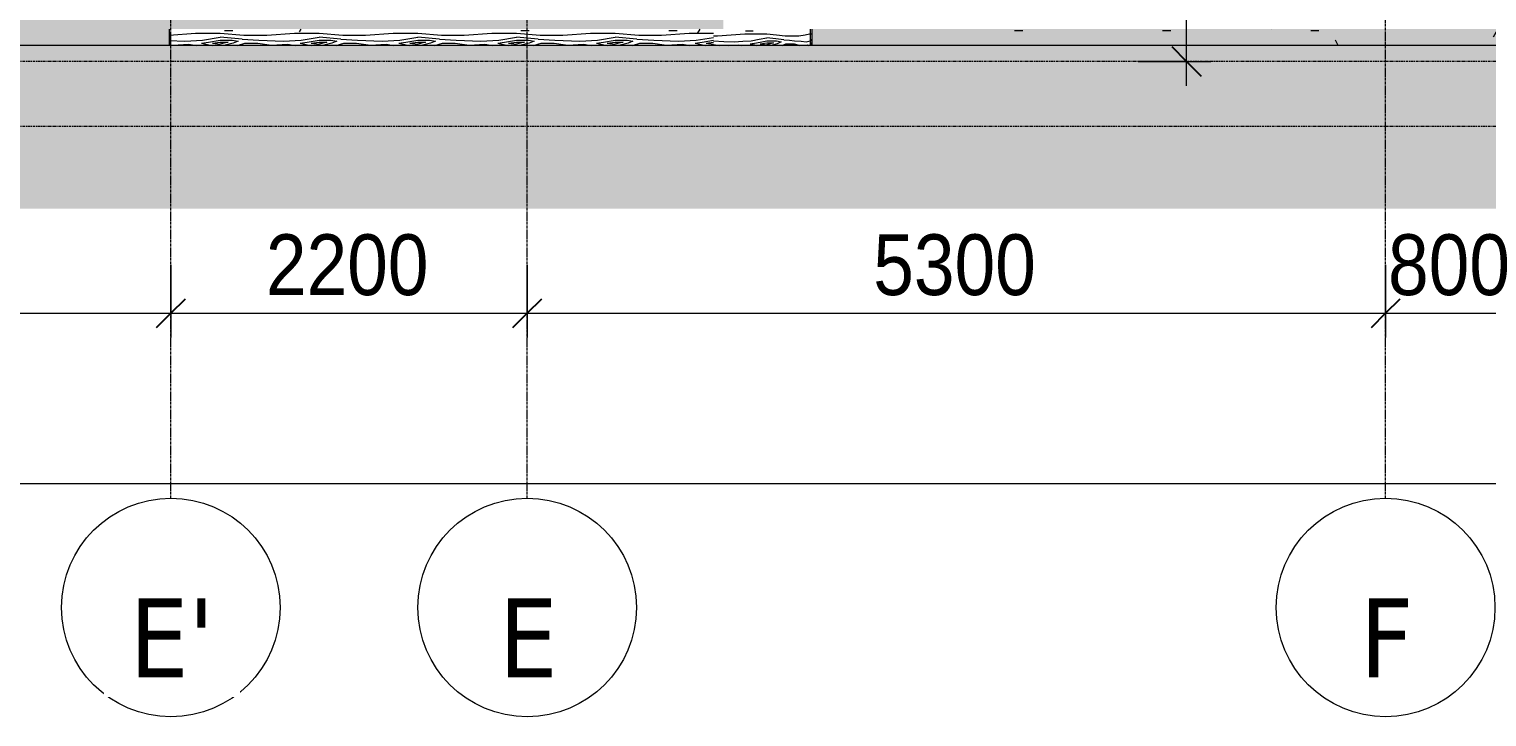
# Model space of a CAD drawing. Header units: millimetres. Extents: x 9199 to 175431, y -4466 to 35300.
# Drawn here: x 36162 to 45162, y -3646 to 600 of the extents above; entities that cross this region are included whole.
import ezdxf

# ---------------------------------------------------------------- set-up
doc = ezdxf.new("R2010")
doc.units = ezdxf.units.MM
doc.linetypes.add('Centre', pattern=[31.75, 6.35, -4.7625, 15.875, -4.7625])
doc.linetypes.add('Grid Line', pattern=[22.225, 12.7, -3.175, 3.175, -3.175])
for name, color, linetype, lineweight in [('A-ANNO-DIMS', 211, 'Continuous', 9), ('A-ANNO-DIMS-150', 211, 'Continuous', 9), ('A-DETL-GENF-2', 9, 'Continuous', 9), ('A-DETL-THIN', 151, 'Continuous', 9), ('A-FLOR-LEVL-2', 51, 'Centre', 9), ('A-WALL', 113, 'Continuous', 9), ('A-WALL-PATT', 111, 'Continuous', 9), ('A-WALL-PATT-2', 111, 'Continuous', 5), ('S-GRID-1', 1, 'Grid Line', 9), ('S-GRID-IDEN', 1, 'Continuous', 9)]:
    doc.layers.add(name, color=color, linetype=linetype, lineweight=lineweight)
doc.styles.add('Tahoma_B_1', font='tahomabd.ttf', dxfattribs={"height": 487.5})
doc.styles.add('UTM Avo', font='', dxfattribs={"width": 0.9, "height": 375})
doc.styles.get('UTM Avo').set_extended_font_data('UTM Avo')
doc.dimstyles.new('1_Dim_chi_tiet_2_5', dxfattribs={"dimscale": 304.8, "dimtxt": 374.737856, "dimasz": 0.590551, "dimexe": 0.492126, "dimexo": 0.0625, "dimgap": 0.049213, "dimtad": 1, "dimdec": 0, "dimrnd": 5, "dimzin": 0, "dimdsep": 46, "dimtxsty": 'UTM Avo', "dimblk1": 'OBLIQUE', "dimblk2": 'OBLIQUE', "dimsah": 1, "dimcen": 0.09, "dimdle": 0.492126, "dimazin": 0, "dimtfac": 1, "dimtdec": 4, "dimtix": 1, "dimtmove": 0, "dimatfit": 3, "dimfxl": 0.984252, "dimfxlon": 1, "dimtvp": 1, "dimtolj": 1, "dimtzin": 0, "dimarcsym": 2})
pattern_1 = [(0, (51388.93, 1200), (1219.2, 304.8), [50.292, -864.108, 50.292, -864.108, -4876.8]), (0, (51388.93, 1200), (1219.2, 304.8), [-1828.8, 50.292, -1778.508, 50.292, -864.108, -2133.6]), (0, (51388.93, 1200), (1219.2, 304.8), [-4572, 50.292, -559.308, 50.292, -1473.708]), (120, (51846.14, 1352.4), (-873.5645, 903.458), [50.29, -864.11, 50.29, -5740.91]), (120, (51846.14, 1352.4), (-873.5645, 903.458), [-964.692, -864.108, 50.292, -1778.508, -3048]), (120, (51846.14, 1352.4), (-873.5645, 903.458), [-3657.6, 50.292, -864.108, 50.292, -2083.308]), (120, (51846.14, 1352.4), (-873.5645, 903.458), [-4622.29, -559.31, 50.29, -1473.71]), (240, (51998.54, 1962), (-345.6355, -1208.258), [50.29, -864.11, 50.29, -5740.91]), (240, (51998.54, 1962), (-345.6355, -1208.258), [-964.692, -864.108, 50.292, -1778.508, -3048]), (240, (51998.54, 1962), (-345.6355, -1208.258), [-3657.6, 50.292, -864.108, 50.292, -2083.308]), (240, (51998.54, 1962), (-345.6355, -1208.258), [-4622.29, -559.31, 50.29, -1473.71])]

# ---------------------------------------------------------------- blocks, each defined once
blk = doc.blocks.new('FP_38-TKCS_MẶT ĐỨNG HƯỚNG ĐÔNG')
at = {"layer": 'A-WALL'}
blk.add_line((40996.3, 500), (40996.3, 600), dxfattribs=at)
at = {"layer": 'A-WALL-PATT'}
for p, q in [((40386.3, 558.5), (40411.9, 558.5)), ((40411.9, 558.5), (40496.9, 564.6)), ((40496.9, 564.6), (40579.7, 570.7)), ((40579.7, 570.7), (40650.5, 570.7)), ((40585.3, 590.4), (40632.2, 590.4)), ((40650.5, 570.7), (40717.2, 570.7)), ((40669.7, 537.2), (40717.2, 546.3)), ((40717.2, 570.7), (40776.4, 564.6)), ((40771.7, 540.2), (40717.2, 546.3)), ((40821.5, 534.1), (40771.7, 540.2)), ((40776.4, 564.6), (40830, 558.5)), ((40830, 558.5), (40875.3, 558.5)), ((40875.3, 558.5), (40914.3, 558.5)), ((40914.3, 558.5), (40952.2, 564.6)), ((40952.2, 564.6), (40979.1, 570.7)), ((40979.1, 570.7), (40993.3, 570.7)), ((40386.3, 527.1), (40451, 524.5)), ((40386.3, 505.5), (40424.4, 500.1)), ((40451, 524.5), (40514.9, 521.9)), ((40481.6, 500), (40490.9, 500.6)), ((40490.9, 500.6), (40538.7, 503.6)), ((40514.9, 521.9), (40568.1, 525)), ((40538.7, 503.6), (40561.4, 500)), ((40568.1, 525), (40619.8, 528)), ((40614.1, 509.7), (40653.3, 515.8)), ((40614.1, 509.7), (40639.4, 503.6)), ((40619.8, 528), (40669.7, 537.2)), ((40639.4, 503.6), (40654.2, 500)), ((40653.3, 515.8), (40685.8, 521.9)), ((40675.1, 509.7), (40717.2, 515.8)), ((40675.1, 509.7), (40717.2, 503.6)), ((40685.8, 521.9), (40717.2, 528)), ((40717.2, 528), (40776.4, 528)), ((40717.2, 515.8), (40757.2, 515.8)), ((40737.5, 509.7), (40717.2, 503.6)), ((40757.2, 515.8), (40737.5, 509.7)), ((40749.9, 500.6), (40747.8, 500)), ((40781.1, 509.7), (40749.9, 500.6)), ((40776.4, 528), (40803.9, 521.9)), ((40792.6, 515.8), (40781.1, 509.7)), ((40803.9, 521.9), (40792.6, 515.8)), ((40810.1, 500), (40814.2, 501.6)), ((40814.2, 501.6), (40834.1, 509.7)), ((40821.5, 534.1), (40856.4, 531.1)), ((40834.1, 509.7), (40884.4, 509.7)), ((40856.4, 531.1), (40887.9, 528)), ((40884.4, 509.7), (40908, 503.6)), ((40887.9, 528), (40927.6, 525)), ((40908, 503.6), (40920.5, 500)), ((40927.6, 525), (40958.9, 521.9)), ((40945.9, 500), (40949.9, 500.6)), ((40949.9, 500.6), (40967.1, 503.6)), ((40958.9, 521.9), (40975.9, 525)), ((40967.1, 503.6), (40973.8, 500)), ((40975.9, 525), (40988.2, 528)), ((40987.1, 509.7), (40993.7, 515.8)), ((40987.1, 509.7), (40991.7, 503.6)), ((40988.2, 528), (40995.6, 537.2)), ((40991.7, 503.6), (40993.7, 500)), ((40993.7, 515.8), (40997, 521.9))]:
    blk.add_line(p, q, dxfattribs=at)
blk = doc.blocks.new('Grid - M_Grid Head - Circle-353313-TKCS_MẶT ĐỨNG HƯỚNG ĐÔNG')
at = {"layer": 'S-GRID-IDEN'}
blk.add_circle((17236.9, -2970.6), 675, dxfattribs=at)
blk = doc.blocks.new('DIMBLOCK30-TKCS_MẶT ĐỨNG HƯỚNG ĐÔNG')
at = {"layer": 'A-ANNO-DIMS-150'}
for p, q in [((33836.9, -854), (33836.9, -1304)), ((33836.9, -1154), (33836.9, -854)), ((37036.9, -854), (37036.9, -1304)), ((37036.9, -1154), (37036.9, -854)), ((33836.9, -1154), (37036.9, -1154))]:
    blk.add_line(p, q, dxfattribs=at)
at = {"layer": 'A-ANNO-DIMS-150', "lineweight": 25}
for p, q in [((33836.9, -1154), (33926.9, -1064)), ((37036.9, -1154), (37126.9, -1064)), ((33836.9, -1154), (33746.9, -1244)), ((37036.9, -1154), (36946.9, -1244))]:
    blk.add_line(p, q, dxfattribs=at)
at = {"layer": 'A-ANNO-DIMS-150', "color": 0, "insert": (34923.4, -666.8), "char_height": 375, "width": 1232.471, "attachment_point": 1, "line_spacing_factor": 1.110334, "style": 'UTM Avo'}
blk.add_mtext('3200', dxfattribs=at)
blk = doc.blocks.new('_Oblique')
at = {"color": 0, "linetype": 'ByBlock', "lineweight": -2}
blk.add_line((-0.5, -0.5), (0.5, 0.5), dxfattribs=at)
blk = doc.blocks.new('DIMBLOCK31-TKCS_MẶT ĐỨNG HƯỚNG ĐÔNG')
at = {"layer": 'A-ANNO-DIMS-150'}
for p, q in [((37036.9, -854), (37036.9, -1304)), ((37036.9, -1154), (37036.9, -854)), ((39236.9, -854), (39236.9, -1304)), ((39236.9, -1154), (39236.9, -854)), ((37036.9, -1154), (39236.9, -1154))]:
    blk.add_line(p, q, dxfattribs=at)
at = {"layer": 'A-ANNO-DIMS-150', "lineweight": 25}
for p, q in [((37036.9, -1154), (37126.9, -1064)), ((39236.9, -1154), (39326.9, -1064)), ((37036.9, -1154), (36946.9, -1244)), ((39236.9, -1154), (39146.9, -1244))]:
    blk.add_line(p, q, dxfattribs=at)
at = {"layer": 'A-ANNO-DIMS-150', "color": 0, "insert": (37623.4, -666.8), "char_height": 375, "width": 1232.471, "attachment_point": 1, "line_spacing_factor": 1.110334, "style": 'UTM Avo'}
blk.add_mtext('2200', dxfattribs=at)
blk = doc.blocks.new('DIMBLOCK32-TKCS_MẶT ĐỨNG HƯỚNG ĐÔNG')
at = {"layer": 'A-ANNO-DIMS-150'}
for p, q in [((39236.9, -854), (39236.9, -1304)), ((39236.9, -1154), (39236.9, -854)), ((44536.9, -854), (44536.9, -1304)), ((44536.9, -1154), (44536.9, -854)), ((39236.9, -1154), (44536.9, -1154))]:
    blk.add_line(p, q, dxfattribs=at)
at = {"layer": 'A-ANNO-DIMS-150', "lineweight": 25}
for p, q in [((39236.9, -1154), (39326.9, -1064)), ((44536.9, -1154), (44626.9, -1064)), ((39236.9, -1154), (39146.9, -1244)), ((44536.9, -1154), (44446.9, -1244))]:
    blk.add_line(p, q, dxfattribs=at)
at = {"layer": 'A-ANNO-DIMS-150', "color": 0, "insert": (41373.4, -666.8), "char_height": 375, "width": 1232.471, "attachment_point": 1, "line_spacing_factor": 1.110334, "style": 'UTM Avo'}
blk.add_mtext('5300', dxfattribs=at)
blk = doc.blocks.new('DIMBLOCK33-TKCS_MẶT ĐỨNG HƯỚNG ĐÔNG')
at = {"layer": 'A-ANNO-DIMS-150'}
for p, q in [((44536.9, -854), (44536.9, -1304)), ((44536.9, -1154), (44536.9, -854)), ((45336.9, -854), (45336.9, -1304)), ((45336.9, -1154), (45336.9, -854)), ((44536.9, -1154), (45336.9, -1154))]:
    blk.add_line(p, q, dxfattribs=at)
at = {"layer": 'A-ANNO-DIMS-150', "lineweight": 25}
for p, q in [((44536.9, -1154), (44626.9, -1064)), ((45336.9, -1154), (45426.9, -1064)), ((44536.9, -1154), (44446.9, -1244)), ((45336.9, -1154), (45246.9, -1244))]:
    blk.add_line(p, q, dxfattribs=at)
at = {"layer": 'A-ANNO-DIMS-150', "color": 0, "insert": (44551.8, -666.8), "char_height": 375, "width": 924.353, "attachment_point": 1, "line_spacing_factor": 1.110334, "style": 'UTM Avo'}
blk.add_mtext('800', dxfattribs=at)
blk = doc.blocks.new('DIMBLOCK42-TKCS_MẶT ĐỨNG HƯỚNG ĐÔNG')
at = {"layer": 'A-ANNO-DIMS-150'}
for p, q in [((17236.9, -1904), (17236.9, -2354)), ((17236.9, -2204), (17236.9, -1904)), ((78236.9, -1904), (78236.9, -2354)), ((78236.9, -2204), (78236.9, -1904)), ((17086.9, -2204), (78386.9, -2204))]:
    blk.add_line(p, q, dxfattribs=at)
at = {"layer": 'A-ANNO-DIMS-150', "lineweight": 25}
for p, q in [((17236.9, -2204), (17326.9, -2114)), ((78236.9, -2204), (78326.9, -2114)), ((17236.9, -2204), (17146.9, -2294)), ((78236.9, -2204), (78146.9, -2294))]:
    blk.add_line(p, q, dxfattribs=at)
at = {"layer": 'A-ANNO-DIMS-150', "color": 0, "insert": (47095, -1716.8), "char_height": 375, "width": 1540.589, "attachment_point": 1, "line_spacing_factor": 1.110334, "style": 'UTM Avo'}
blk.add_mtext('61000', dxfattribs=at)
blk = doc.blocks.new('DIMBLOCK43-TKCS_MẶT ĐỨNG HƯỚNG ĐÔNG')
at = {"layer": 'A-ANNO-DIMS-150', "lineweight": 25}
for p, q in [((43308.2, 3114.4), (43218.2, 3204.4)), ((43308.2, 3114.4), (43398.2, 3024.4)), ((43308.2, 400), (43218.2, 490)), ((43308.2, 400), (43398.2, 310))]:
    blk.add_line(p, q, dxfattribs=at)
at = {"layer": 'A-ANNO-DIMS-150'}
for p, q in [((43008.2, 3114.4), (43458.2, 3114.4)), ((43308.2, 3114.4), (43008.2, 3114.4)), ((43308.2, 250), (43308.2, 3114.4)), ((43008.2, 400), (43458.2, 400)), ((43308.2, 400), (43008.2, 400))]:
    blk.add_line(p, q, dxfattribs=at)
at = {"layer": 'A-ANNO-DIMS-150', "color": 0, "insert": (42821.1, 1243.7), "char_height": 375, "width": 1232.471, "attachment_point": 1, "rotation": 90, "line_spacing_factor": 1.110334, "style": 'UTM Avo'}
blk.add_mtext('2715', dxfattribs=at)

msp = doc.modelspace()

# ---------------------------------------------------------------- hatches: boundary and pattern name
at = {"layer": 'A-DETL-GENF-2'}
h = msp.add_hatch(dxfattribs=at)
h.set_pattern_fill('FP_17', color=256, style=0, pattern_type=2)
h.set_pattern_definition([(0, (51388.9, 1200), (725.805, 725.805), [725.805, -725.805]), (0, (51388.9, 1472.2), (725.805, 725.805), [725.805, -725.805]), (0, (51388.9, 1744.35), (725.805, 725.805), [725.805, -725.805]), (90, (51479.66, 1835.1), (-725.805, 725.805), [725.805, -725.805]), (90, (51751.84, 1835.1), (-725.805, 725.805), [725.805, -725.805]), (90, (52024, 1835.1), (-725.805, 725.805), [725.805, -725.805])])
h.paths.add_polyline_path([(13035.5, -508.9), (80758.6, -508.9), (80758.6, 500), (13035.5, 500), (13035.5, -238.4)])
at = {"layer": 'A-WALL-PATT'}
h = msp.add_hatch(dxfattribs=at)
h.set_pattern_fill('FP_11', color=256, style=0, pattern_type=2)
h.set_pattern_definition(pattern_1)
h.paths.add_polyline_path([(38431.6, 500), (40386.3, 500), (40386.3, 600), (37026.9, 600), (37026.9, 500)])
h = msp.add_hatch(dxfattribs=at)
h.set_pattern_fill('FP_14', color=256, style=0, pattern_type=2)
h.set_pattern_definition([(349.695, (40575.313, 869.39), (3657.5982, -609.61005), [68.155, -6747.38]), (0, (40642.37, 857.2), (609.6, 609.6), [67.06, -542.54]), (18.435, (40709.43, 857.2), (1219.199, 609.602), [57.83, -1869.89]), (172.875, (40764.29, 875.49), (4267.1994, -609.5991), [49.15, -4865.604]), (174.806, (40715.52, 881.584), (6096.00395, -609.5547), [67.333, -6665.92]), (194.036, (40648.46, 887.68), (-1828.802, -609.5924), [75.4, -2438.04]), (9.462, (40624.08, 869.39), (3048.005, 609.5835), [37.08, -3670.97]), (353.66, (40660.66, 875.49), (-4876.8008, 609.5835), [55.2, -5464.96]), (185.711, (40715.52, 869.39), (-5486.3951, -609.6394), [61.264, -6065.14]), (168.69, (40654.56, 863.3), (2438.4, -609.6026), [31.084, -3077.28]), (354.806, (40520.45, 863.296), (-6096.00395, 609.5547), [67.333, -6665.92]), (348.69, (40587.5, 857.2), (-2438.4, 609.6026), [62.167, -3046.194]), (0, (40648.46, 845), (609.6, 609.6), [73.15, -536.45]), (20.556, (40721.62, 845.01), (3048.0001, 1219.197), [52.084, -5156.34]), (3.814, (40770.385, 863.296), (8534.40115, 609.5889), [91.643, -9072.654]), (354.806, (40861.825, 869.39), (-6096.00395, 609.5547), [67.333, -6665.92]), (0, (40928.9, 863.3), (609.6, 609.6), [67.06, -542.54]), (5.194, (40386.337, 863.296), (6096.00395, 609.5547), [67.333, -6665.92]), (354.806, (40453.393, 869.39), (-6096.00395, 609.5547), [67.333, -6665.92]), (0, (40386.34, 875.5), (609.6, 609.6), [36.58, -573.02]), (5.194, (40422.913, 875.49), (6096.00395, 609.5547), [67.333, -6665.92]), (0, (40489.97, 881.6), (609.6, 609.6), [60.96, -548.64]), (10.305, (40550.93, 881.584), (-3657.5982, -609.61005), [68.155, -6747.38]), (5.194, (40617.985, 893.776), (6096.00395, 609.5547), [67.333, -6665.92]), (354.806, (40685.04, 899.87), (-6096.00395, 609.5547), [67.333, -6665.92]), (354.806, (40752.097, 893.776), (-6096.00395, 609.5547), [67.333, -6665.92]), (351.87, (40819.15, 887.68), (-3657.6004, 609.593), [86.21, -4224.31]), (0, (40904.5, 875.5), (609.6, 609.6), [91.44, -518.16]), (347.471, (40880.11, 509.73), (3047.9989, -609.6108), [56.202, -5564.033]), (354.289, (40934.98, 497.536), (-5486.3951, 609.6394), [61.264, -6065.14]), (8.13, (40880.11, 509.73), (3657.6004, 609.593), [43.105, -4267.42]), (9.462, (40922.79, 515.82), (3048.005, 609.5835), [74.16, -3633.89]), (0, (40386.34, 528), (609.6, 609.6), [73.15, -536.45]), (350.538, (40459.49, 528.02), (-3048.005, 609.5835), [37.08, -3670.97]), (201.801, (40496.07, 521.92), (1828.8045, 609.587), [32.83, -3249.97]), (192.995, (40465.585, 509.73), (5486.39314, 1219.23746), [81.33, -8051.747]), (352.875, (40947.17, 509.73), (-4267.1994, 609.5991), [49.15, -4865.604]), (7.125, (40947.17, 509.73), (4267.1994, 609.5991), [49.15, -4865.604]), (0, (40386.34, 515.8), (609.6, 609.6), [48.77, -560.83]), (194.036, (40435.1, 515.82), (-1828.802, -609.5924), [50.27, -2463.18]), (356.633, (40520.45, 534.112), (-9753.5944, 609.69188), [103.81, -10277.302]), (357.709, (40624.08, 528.016), (-14630.39665, 609.69909), [152.522, -15099.665]), (3.18, (40776.48, 521.92), (10363.1983, 609.6312), [109.897, -10879.823]), (9.462, (40886.21, 528.02), (3048.005, 609.5835), [111.24, -3596.81]), (10.305, (40386.337, 473.15), (-3657.5982, -609.61005), [68.155, -6747.38]), (15.945, (40453.39, 485.34), (-2438.4042, -609.5832), [88.76, -4349.196]), (0, (40538.74, 509.7), (609.6, 609.6), [79.25, -530.35]), (351.87, (40617.985, 509.73), (-3657.6004, 609.593), [86.21, -4224.31]), (3.576, (40703.33, 497.536), (9144.00297, 609.5468), [97.726, -9674.906]), (351.254, (40800.865, 503.63), (4267.20096, -609.5878), [80.18, -7937.856]), (345.964, (40880.11, 491.44), (-1828.802, 609.5924), [75.403, -2438.04]), (0, (40953.26, 473.15), (609.6, 609.6), [42.67, -566.93]), (174.806, (40520.45, 534.11), (6096.00395, -609.5547), [134.665, -6598.587]), (355.236, (40386.337, 570.69), (-6705.5965, 609.6414), [146.81, -7193.745]), (0, (40532.64, 558.5), (609.6, 609.6), [140.21, -469.39]), (4.086, (40672.85, 558.496), (7924.79503, 609.65274), [171.123, -8385.02]), (0, (40843.54, 570.7), (609.6, 609.6), [152.4, -457.2]), (7.125, (40386.34, 442.67), (4267.1994, 609.5991), [147.443, -4767.31]), (6.34, (40532.64, 460.96), (4876.8008, 609.5835), [110.403, -5409.76]), (357.51, (40642.37, 473.152), (-13411.19697, 609.7044), [140.34, -13893.706]), (353.48, (40782.577, 467.056), (-15849.59217, 1828.85517), [214.749, -21260.135]), (3.013, (40386.337, 838.912), (10972.79715, 609.6408), [115.984, -11482.446]), (351.87, (40502.16, 845.01), (-3657.6004, 609.593), [129.316, -4181.21]), (357.614, (40630.177, 826.72), (-14020.79943, 609.61372), [146.43, -14496.664]), (10.62, (40776.48, 820.624), (-6705.59246, -1219.23973), [99.236, -9824.334]), (0, (40874, 838.9), (609.6, 609.6), [121.92, -487.68]), (356.82, (40386.337, 912.064), (-10363.1983, 609.6312), [109.897, -10879.823]), (6.009, (40496.065, 905.968), (-6095.999, -609.59918), [116.464, -11529.93]), (6.71, (40611.89, 918.16), (-5486.39734, -609.61573), [104.346, -10330.325]), (354.289, (40715.52, 930.35), (-5486.3951, 609.6394), [122.528, -6003.877]), (347.905, (40837.44, 918.16), (-5486.39487, 1219.22295), [87.28, -8640.862]), (9.462, (40922.79, 899.87), (3048.005, 609.5835), [74.16, -3633.89]), (3.814, (40386.337, 796.24), (8534.40115, 609.5889), [91.643, -9072.654]), (347.196, (40477.777, 802.336), (-7924.80896, 1828.76326), [137.532, -13615.67]), (0, (40611.9, 771.86), (609.6, 609.6), [152.4, -457.2]), (5.44, (40764.29, 771.856), (-6705.6025, -609.56085), [128.595, -12730.932]), (6.71, (40892.305, 784.048), (-5486.39734, -609.61573), [104.346, -10330.325]), (0, (40386.34, 954.74), (609.6, 609.6), [103.63, -505.97]), (8.13, (40489.97, 954.74), (3657.6004, 609.593), [172.42, -4138.1]), (357.614, (40660.657, 979.12), (-14020.79943, 609.61372), [146.43, -14496.664]), (354.472, (40806.961, 973.024), (12801.59101, -1219.3029), [189.859, -18796.025]), (6.843, (40386.337, 400), (-10363.19504, -1219.24128), [153.494, -15195.842]), (0, (40538.74, 418.3), (609.6, 609.6), [170.69, -438.91]), (356.348, (40709.425, 418.288), (-18897.604963, 1219.126665), [287.095, -28422.422]), (0, (40386.34, 613.36), (609.6, 609.6), [146.3, -463.3]), (4.764, (40532.64, 613.36), (6705.5965, 609.6414), [146.81, -7193.745]), (358.152, (40678.945, 625.552), (-18287.99624, 609.72412), [189.074, -18718.355]), (357.274, (40867.92, 619.456), (-12192.00424, 609.53415), [128.16, -12687.945]), (354.806, (40386.337, 710.896), (-6096.00395, 609.5547), [134.665, -6598.587]), (0, (40520.45, 698.7), (609.6, 609.6), [195.07, -414.53]), (1.909, (40715.52, 698.704), (17678.40105, 609.55323), [182.982, -18115.176]), (3.576, (40898.4, 704.8), (9144.00297, 609.5468), [97.726, -9674.906])])
h.paths.add_polyline_path([(38431.6, 500), (40386.3, 500), (40386.3, 600), (37026.9, 600), (37026.9, 500)])
h = msp.add_hatch(dxfattribs=at)
h.set_pattern_fill('FP_11', color=256, style=0, pattern_type=2)
h.set_pattern_definition(pattern_1)
h.paths.add_polyline_path([(40996.3, 500), (61476.3, 500), (61476.3, 600), (40996.3, 600), (40996.3, 573.1)])
h = msp.add_hatch(dxfattribs=at)
h.set_pattern_fill('FP_13', color=256, style=0, pattern_type=2)
h.set_pattern_definition([(349.695, (61670.313, 869.39), (3657.59817, -609.61005), [68.155, -6747.38]), (0, (61737.37, 857.2), (609.6, 609.6), [67.056, -542.544]), (18.435, (61804.43, 857.2), (1219.1992, 609.6016), [57.832, -1869.893]), (172.875, (61859.29, 875.49), (4267.1994, -609.59911), [49.148, -4865.604]), (174.806, (61810.52, 881.584), (6096.00395, -609.55472), [67.333, -6665.92]), (194.036, (61743.46, 887.68), (-1828.8022, -609.5924), [75.403, -2438.042]), (9.462, (61719.08, 869.39), (3048.00504, 609.5835), [37.081, -3670.971]), (353.66, (61755.66, 875.49), (-4876.8008, 609.58348), [55.202, -5464.96]), (185.711, (61810.52, 869.39), (-5486.39511, -609.63944), [61.264, -6065.139]), (168.69, (61749.56, 863.3), (2438.4, -609.6026), [31.084, -3077.279]), (354.806, (61615.45, 863.296), (-6096.00395, 609.55472), [67.333, -6665.92]), (348.69, (61682.5, 857.2), (-2438.4, 609.6026), [62.167, -3046.194]), (0, (61743.46, 845), (609.6, 609.6), [73.152, -536.448]), (20.556, (61816.62, 845.01), (3048.0001, 1219.19697), [52.084, -5156.34]), (3.814, (61865.385, 863.296), (8534.401155, 609.58889), [91.643, -9072.654]), (354.806, (61956.825, 869.39), (-6096.00395, 609.55472), [67.333, -6665.92]), (0, (62023.9, 863.3), (609.6, 609.6), [67.056, -542.544]), (5.194, (61481.337, 863.296), (6096.00395, 609.55472), [67.333, -6665.92]), (354.806, (61548.393, 869.39), (-6096.00395, 609.55472), [67.333, -6665.92]), (0, (61481.34, 875.5), (609.6, 609.6), [36.576, -573.024]), (5.194, (61517.913, 875.49), (6096.00395, 609.55472), [67.333, -6665.92]), (0, (61584.97, 881.6), (609.6, 609.6), [60.96, -548.64]), (10.305, (61645.93, 881.584), (-3657.59817, -609.61005), [68.155, -6747.38]), (5.194, (61712.985, 893.776), (6096.00395, 609.55472), [67.333, -6665.92]), (354.806, (61780.04, 899.87), (-6096.00395, 609.55472), [67.333, -6665.92]), (354.806, (61847.097, 893.776), (-6096.00395, 609.55472), [67.333, -6665.92]), (351.87, (61914.15, 887.68), (-3657.60043, 609.5929), [86.21, -4224.312]), (0, (61999.5, 875.5), (609.6, 609.6), [91.44, -518.16]), (347.471, (61975.11, 509.73), (3047.99888, -609.61085), [56.202, -5564.033]), (354.289, (62029.98, 497.536), (-5486.39511, 609.63944), [61.264, -6065.139]), (8.13, (61975.11, 509.73), (3657.60043, 609.5929), [43.105, -4267.418]), (9.462, (62017.79, 515.82), (3048.00504, 609.5835), [74.161, -3633.892]), (0, (61481.34, 528), (609.6, 609.6), [73.152, -536.448]), (350.538, (61554.49, 528.02), (-3048.00504, 609.5835), [37.081, -3670.971]), (201.801, (61591.07, 521.92), (1828.80447, 609.58684), [32.828, -3249.968]), (192.995, (61560.585, 509.73), (5486.39314, 1219.23746), [81.331, -8051.747]), (352.875, (62042.17, 509.73), (-4267.1994, 609.59911), [49.148, -4865.604]), (7.125, (62042.17, 509.73), (4267.1994, 609.59911), [49.148, -4865.604]), (0, (61481.34, 515.8), (609.6, 609.6), [48.768, -560.832]), (194.036, (61530.1, 515.82), (-1828.8022, -609.5924), [50.269, -2463.177]), (356.633, (61615.45, 534.112), (-9753.59439, 609.691875), [103.811, -10277.302]), (357.709, (61719.08, 528.016), (-14630.396648, 609.69909), [152.522, -15099.665]), (3.18, (61871.48, 521.92), (10363.19831, 609.63121), [109.897, -10879.823]), (9.462, (61981.21, 528.02), (3048.00504, 609.5835), [111.242, -3596.81]), (10.305, (61481.337, 473.15), (-3657.59817, -609.61005), [68.155, -6747.38]), (15.945, (61548.39, 485.34), (-2438.40422, -609.58315), [88.759, -4349.196]), (0, (61633.74, 509.7), (609.6, 609.6), [79.248, -530.352]), (351.87, (61712.985, 509.73), (-3657.60043, 609.5929), [86.21, -4224.312]), (3.576, (61798.33, 497.536), (9144.002965, 609.546796), [97.726, -9674.906]), (351.254, (61895.865, 503.63), (4267.20096, -609.58783), [80.18, -7937.856]), (345.964, (61975.11, 491.44), (-1828.8022, 609.5924), [75.403, -2438.042]), (0, (62048.26, 473.15), (609.6, 609.6), [42.672, -566.928]), (174.806, (61615.45, 534.11), (6096.00395, -609.55472), [134.665, -6598.587]), (355.236, (61481.337, 570.69), (-6705.59647, 609.64143), [146.811, -7193.745]), (0, (61627.64, 558.5), (609.6, 609.6), [140.208, -469.392]), (4.086, (61767.85, 558.496), (7924.79503, 609.65274), [171.123, -8385.02]), (0, (61938.54, 570.7), (609.6, 609.6), [152.4, -457.2]), (7.125, (61481.34, 442.67), (4267.1994, 609.59911), [147.443, -4767.311]), (6.34, (61627.64, 460.96), (4876.8008, 609.58348), [110.403, -5409.758]), (357.51, (61737.37, 473.152), (-13411.196973, 609.70439), [140.34, -13893.706]), (353.48, (61877.577, 467.056), (-15849.59217, 1828.855172), [214.749, -21260.135]), (3.013, (61481.337, 838.912), (10972.79715, 609.6408), [115.984, -11482.446]), (351.87, (61597.16, 845.01), (-3657.60043, 609.5929), [129.316, -4181.208]), (357.614, (61725.177, 826.72), (-14020.799432, 609.613717), [146.431, -14496.664]), (10.62, (61871.48, 820.624), (-6705.592456, -1219.239726), [99.236, -9824.334]), (0, (61969, 838.9), (609.6, 609.6), [121.92, -487.68]), (356.82, (61481.337, 912.064), (-10363.19831, 609.63121), [109.897, -10879.823]), (6.009, (61591.065, 905.968), (-6095.99899, -609.599175), [116.464, -11529.929]), (6.71, (61706.89, 918.16), (-5486.397345, -609.61573), [104.346, -10330.325]), (354.289, (61810.52, 930.35), (-5486.39511, 609.63944), [122.528, -6003.877]), (347.905, (61932.44, 918.16), (-5486.39487, 1219.22295), [87.281, -8640.862]), (9.462, (62017.79, 899.87), (3048.00504, 609.5835), [74.161, -3633.892]), (3.814, (61481.337, 796.24), (8534.401155, 609.58889), [91.643, -9072.654]), (347.196, (61572.777, 802.336), (-7924.80896, 1828.76326), [137.532, -13615.67]), (0, (61706.9, 771.86), (609.6, 609.6), [152.4, -457.2]), (5.44, (61859.29, 771.856), (-6705.60249, -609.560852), [128.595, -12730.932]), (6.71, (61987.305, 784.048), (-5486.397345, -609.61573), [104.346, -10330.325]), (0, (61481.34, 954.74), (609.6, 609.6), [103.632, -505.968]), (8.13, (61584.97, 954.74), (3657.60043, 609.5929), [172.421, -4138.102]), (357.614, (61755.657, 979.12), (-14020.799432, 609.613717), [146.431, -14496.664]), (354.472, (61901.961, 973.024), (12801.591011, -1219.302898), [189.859, -18796.025]), (6.843, (61481.337, 400), (-10363.195037, -1219.241277), [153.494, -15195.842]), (0, (61633.74, 418.3), (609.6, 609.6), [170.688, -438.912]), (356.348, (61804.425, 418.288), (-18897.604963, 1219.1266646), [287.095, -28422.422]), (0, (61481.34, 613.36), (609.6, 609.6), [146.304, -463.296]), (4.764, (61627.64, 613.36), (6705.59647, 609.64143), [146.811, -7193.745]), (358.152, (61773.945, 625.552), (-18287.996238, 609.724117), [189.074, -18718.355]), (357.274, (61962.92, 619.456), (-12192.004244, 609.534153), [128.161, -12687.945]), (354.806, (61481.337, 710.896), (-6096.00395, 609.55472), [134.665, -6598.587]), (0, (61615.45, 698.7), (609.6, 609.6), [195.072, -414.528]), (1.909, (61810.52, 698.704), (17678.401049, 609.553228), [182.982, -18115.176]), (3.576, (61993.4, 704.8), (9144.002965, 609.546796), [97.726, -9674.906])])
h.paths.add_polyline_path([(40996.3, 500), (61476.3, 500), (61476.3, 600), (40996.3, 600), (40996.3, 573.1)])
at = {"layer": 'A-WALL-PATT-2'}
h = msp.add_hatch(color=256, dxfattribs=at)
h.paths.add_polyline_path([(33847.4, 500), (37026.9, 500), (37026.9, 600), (37031.9, 600), (37031.9, 1490), (36986.9, 1490), (36986.9, 700), (35696.9, 700), (35696.9, 1490), (35177.4, 1490), (35177.4, 700), (33887.4, 700), (33887.4, 1490), (33836.9, 1490), (33837.4, 610), (33857.4, 610), (33857.4, 600), (33847.4, 600), (33847.4, 573.1)])
h.paths.add_polyline_path([(35177.4, 1500), (35696.9, 1500), (35696.9, 2200), (35177.4, 2200), (35177.4, 1519.8)])
h.paths.add_polyline_path([(33887.4, 1500), (33887.4, 2200), (33836.9, 2200), (33836.9, 1500)])
h.paths.add_polyline_path([(36986.9, 1500), (37031.9, 1500), (37031.9, 2200), (36986.9, 2200), (36986.9, 1655.1)])
h = msp.add_hatch(color=256, dxfattribs=at)
h.paths.add_polyline_path([(40448.4, 600), (40448.4, 1490), (37031.9, 1490), (37031.9, 600), (40386.3, 600)])
h.paths.add_polyline_path([(37031.9, 1500), (40448.4, 1500), (40448.4, 2200), (37031.9, 2200), (37031.9, 1655.1)])

# ---------------------------------------------------------------- linework, layer by layer
at = {"layer": 'A-DETL-THIN'}
msp.add_line((80758.6, 500), (13035.5, 500), dxfattribs=at)
at = {"layer": 'A-FLOR-LEVL-2'}
for p, q in [((84597.8, 400), (9199.1, 400)), ((82692.8, 0), (9199.1, 0))]:
    msp.add_line(p, q, dxfattribs=at)
at = {"layer": 'A-WALL'}
for p, q in [((37026.9, 600), (37026.9, 500)), ((40986.3, 500), (40986.3, 600))]:
    msp.add_line(p, q, dxfattribs=at)
at = {"layer": 'S-GRID-1'}
for p, q in [((37036.9, -2295.6), (37036.9, 1454.4)), ((39236.9, -2295.6), (39236.9, 1454.4)), ((44536.9, -2295.6), (44536.9, 1454.4))]:
    msp.add_line(p, q, dxfattribs=at)

# ---------------------------------------------------------------- block references
at = {"layer": 'A-WALL'}
msp.add_blockref('FP_38-TKCS_MẶT ĐỨNG HƯỚNG ĐÔNG', (0, 0), dxfattribs=at)
at = {"layer": 'S-GRID-IDEN'}
for p in [(19800, 0), (22000, 0), (27300, 0)]:
    msp.add_blockref('Grid - M_Grid Head - Circle-353313-TKCS_MẶT ĐỨNG HƯỚNG ĐÔNG', p, dxfattribs=at)

# ---------------------------------------------------------------- dimensions: what is measured, and where the dimension line sits
at = {"layer": 'A-ANNO-DIMS'}
dim = msp.add_linear_dim(base=(43308.2, 3114.4), p1=(43008.2, 400), p2=(43008.2, 3114.4), angle=90, dimstyle='1_Dim_chi_tiet_2_5', override={"dimpost": '<>', "dimfxl": 2714.4}, dxfattribs=at)
dim.commit()
dim.dimension.update_dxf_attribs({"geometry": 'DIMBLOCK43-TKCS_MẶT ĐỨNG HƯỚNG ĐÔNG', "text_midpoint": (43099.2, 1757.2)})
for base, p1, p2, override, picture, middle in [((37036.9, -1154), (33836.9, -854), (37036.9, -854), {"dimpost": '<>', "dimfxl": 3200}, 'DIMBLOCK30-TKCS_MẶT ĐỨNG HƯỚNG ĐÔNG', (35436.9, -944.9)), ((39236.9, -1154), (37036.9, -854), (39236.9, -854), {"dimpost": '<>', "dimfxl": 2200}, 'DIMBLOCK31-TKCS_MẶT ĐỨNG HƯỚNG ĐÔNG', (38136.9, -944.9)), ((44536.9, -1154), (39236.9, -854), (44536.9, -854), {"dimpost": '<>', "dimfxl": 5300}, 'DIMBLOCK32-TKCS_MẶT ĐỨNG HƯỚNG ĐÔNG', (41886.9, -944.9)), ((45336.9, -1154), (44536.9, -854), (45336.9, -854), {"dimpost": '<>', "dimfxl": 800}, 'DIMBLOCK33-TKCS_MẶT ĐỨNG HƯỚNG ĐÔNG', (44936.9, -944.9)), ((78236.9, -2204), (17236.9, -1904), (78236.9, -1904), {"dimpost": '<>', "dimfxl": 61000}, 'DIMBLOCK42-TKCS_MẶT ĐỨNG HƯỚNG ĐÔNG', (47736.9, -1994.9))]:
    dim = msp.add_linear_dim(base=base, p1=p1, p2=p2, dimstyle='1_Dim_chi_tiet_2_5', override=override, dxfattribs=at)
    dim.commit()
    dim.dimension.update_dxf_attribs({"geometry": picture, "text_midpoint": middle})

# ---------------------------------------------------------------- next in the draw order: texts
at = {"layer": 'S-GRID-IDEN', "char_height": 487.5, "attachment_point": 5, "line_spacing_factor": 0.996129, "style": 'Tahoma_B_1', "bg_fill": 3, "box_fill_scale": 1.25, "bg_fill_color": 256, "bg_fill_true_color": 13158600, "bg_fill_transparency": 0}
for s, insert, width in [("\\pt1904.99887,3809.99775,5715.0015,7620.00037,9524.99925,11429.99813,13335.00187,15240.00075,17144.99962,19049.9985,20955.00225,22860.00112,24765,26669.99887,28574.99775,30480.0015,32385.00037,34289.99925,36194.99812,38100.00187,40005.00075,41909.99962,43814.9985,45720.00225,47625.00112,49530,51434.99887,53339.99775,55245.0015,57150.00037,59054.99925,60959.99812;E'", (37043.2, -3157.9), 595.5), ('\\pt1904.99887,3809.99775,5715.0015,7620.00037,9524.99925,11429.99813,13335.00187,15240.00075,17144.99962,19049.9985,20955.00225,22860.00112,24765,26669.99887,28574.99775,30480.0015,32385.00037,34289.99925,36194.99812,38100.00187,40005.00075,41909.99962,43814.9985,45720.00225,47625.00112,49530,51434.99887,53339.99775,55245.0015,57150.00037,59054.99925,60959.99812;E', (39243.2, -3157.9), 417), ('\\pt1904.99887,3809.99775,5715.0015,7620.00037,9524.99925,11429.99813,13335.00187,15240.00075,17144.99962,19049.9985,20955.00225,22860.00112,24765,26669.99887,28574.99775,30480.0015,32385.00037,34289.99925,36194.99812,38100.00187,40005.00075,41909.99962,43814.9985,45720.00225,47625.00112,49530,51434.99887,53339.99775,55245.0015,57150.00037,59054.99925,60959.99812;F', (44543.2, -3157.9), 397.5)]:
    msp.add_mtext(s, dxfattribs=dict(at, insert=insert, width=width))

doc.saveas('drawing.dxf')
